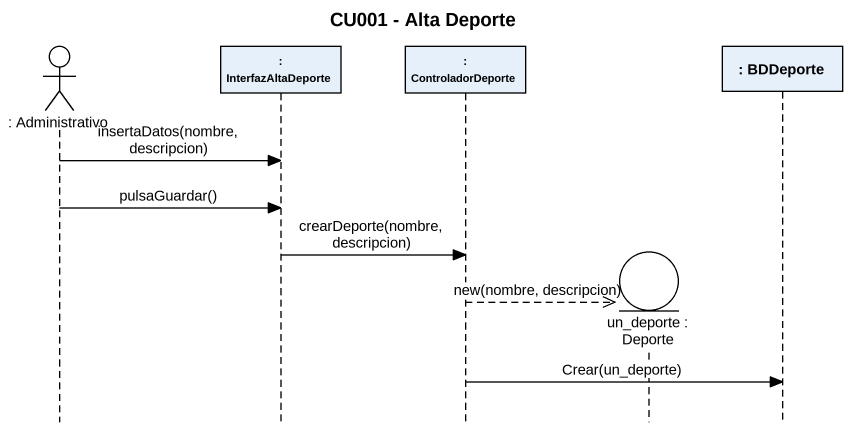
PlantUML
@startuml
title CU001 - Alta Deporte
hide footbox
actor ": Administrativo" as Administrativo
participant ": InterfazAltaDeporte" as InterfazAltaDeporte
participant ": ControladorDeporte" as ControladorDeporte
entity "un_deporte : Deporte" as un_deporte_Deporte
participant ": BDDeporte" as BDDeporte

Administrativo -> InterfazAltaDeporte : insertaDatos(nombre, descripcion)
Administrativo -> InterfazAltaDeporte : pulsaGuardar()
InterfazAltaDeporte -> ControladorDeporte : crearDeporte(nombre, descripcion)
ControladorDeporte -->> un_deporte_Deporte ** : new(nombre, descripcion)
ControladorDeporte -> BDDeporte : Crear(un_deporte)
@enduml
